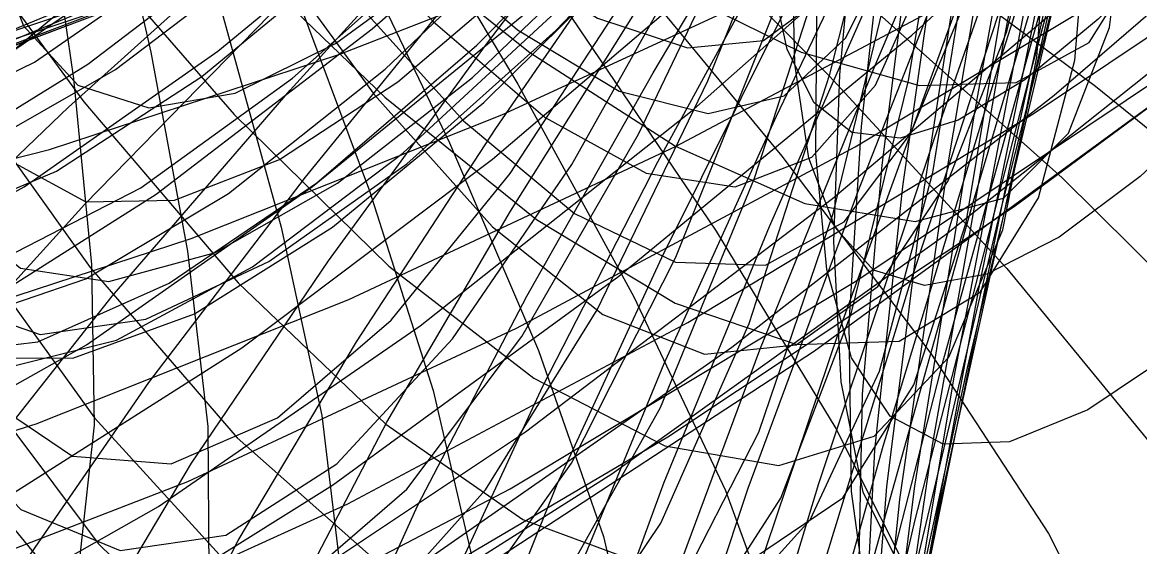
# Model space of a CAD drawing. Header units: metres. Extents: x 6 to 209, y 2 to 206.
# Drawn here: x 93.15 to 125.48, y 59.09 to 74.26 of the extents above; entities that cross this region are included whole.
import ezdxf

# ---------------------------------------------------------------- set-up
doc = ezdxf.new("R2010")
doc.units = ezdxf.units.M

msp = doc.modelspace()

# ---------------------------------------------------------------- linework, layer by layer
for points in [[(156.6743, 25.625), (148.2912, 18.602), (140.3337, 12.8653), (133.044, 8.652), (126.6306, 6.1544), (121.2605, 5.5128), (117.0545, 6.8103), (114.0833, 10.069), (112.3656, 15.2493), (111.8684, 22.2501), (112.5093, 30.9118), (114.1596, 41.0216), (116.6507, 52.3198), (119.7803, 64.5085), (123.3212, 77.261), (127.0301, 90.2326), (130.6572, 103.0721), (133.9563, 115.4328)], [(155.4758, 20.9163), (147.3187, 13.9863), (139.696, 8.592), (132.8288, 4.9656), (126.9006, 3.2858), (122.051, 3.6712), (118.3717, 6.1754), (115.9036, 10.7845), (114.6362, 17.4172), (114.509, 25.9266), (115.4145, 36.1049), (117.2028, 47.6898), (119.688, 60.3729), (122.656, 73.8098), (125.8732, 87.6313), (129.0956, 101.4556), (132.079, 114.9008)], [(153.7977, 29.058), (146.5377, 22.4757), (139.7194, 17.3049), (133.54, 13.7662), (128.1637, 12.0308), (123.7166, 12.214), (120.2827, 14.3706), (117.9013, 18.4924), (116.5666, 24.5075), (116.2283, 32.2828), (116.7945, 41.6274), (118.1356, 52.2988), (120.0899, 64.0106), (122.4702, 76.4419), (125.0717, 89.2477), (127.6799, 102.0703), (130.0799, 114.5512)], [(83.2952, 113.8), (77.4455, 101.9018), (72.2215, 90.5877), (67.9019, 80.1321), (64.7311, 70.7831), (62.9093, 62.7541), (62.5847, 56.2177), (63.8478, 51.3005), (66.727, 48.0792), (71.1874, 46.579), (77.1312, 46.7732), (84.4006, 48.585), (92.7831, 51.8908), (102.0185, 56.5247), (111.8077, 62.2854), (121.8233, 68.943), (131.7209, 76.2477), (141.151, 83.9388), (149.7716, 91.7537), (157.2606, 99.4374), (163.3265, 106.7512)], [(81.3434, 113.5752), (77.5863, 102.3033), (74.3175, 91.6458), (71.7505, 81.8781), (70.0706, 73.2465), (69.428, 65.961), (69.9312, 60.188), (71.6427, 56.0459), (74.5763, 53.6012), (78.6958, 52.8671), (83.9157, 53.8035), (90.1041, 56.3195), (97.0866, 60.2764), (104.6525, 65.4938), (112.5615, 71.756), (120.5527, 78.8198), (128.353, 86.4235), (135.6873, 94.2963), (142.2877, 102.1678), (147.9037, 109.7773)], [(78.5652, 108.1261), (79.3989, 99.3213), (80.6481, 90.6566), (82.277, 82.4402), (84.2469, 74.9662), (86.5175, 68.5035), (89.0478, 63.2869), (91.7975, 59.5082), (94.7282, 57.3095), (97.8037, 56.778), (100.9914, 57.943), (104.2625, 60.7747), (107.5924, 65.1849), (110.9609, 71.0302), (114.3518, 78.1169), (117.7532, 86.2078), (121.1565, 95.0303), (124.5558, 104.2861), (127.9473, 113.6615)], [(62.4174, 113.2584), (56.2845, 103.6668), (51.2834, 94.5869), (47.6299, 86.3109), (45.5036, 79.0936), (45.0411, 73.1434), (46.3307, 68.6157), (49.4085, 65.6075), (54.2561, 64.1549), (60.801, 64.2318), (68.9177, 65.7522), (78.4314, 68.5732), (89.1231, 72.5015), (100.7365, 77.3006), (112.9855, 82.7003), (125.5637, 88.4067), (138.1538, 94.1143), (150.4378, 99.5169), (162.1072, 104.3199)], [(81.9085, 113.2507), (77.0222, 101.0841), (72.7123, 89.5521), (69.2327, 78.9448), (66.8049, 69.5229), (65.6091, 61.5096), (65.7773, 55.0833), (67.3875, 50.3725), (70.4606, 47.452), (74.9586, 46.3411), (80.786, 47.0036), (87.7919, 49.3496), (95.7754, 53.2396), (104.4924, 58.4897), (113.6634, 64.8785), (122.9839, 72.1553), (132.1343, 80.0492), (140.7917, 88.2788), (148.6412, 96.5621), (155.3867, 104.6265)], [(72.1762, 111.861), (75.0345, 103.9437), (78.4549, 95.8392), (82.308, 87.8313), (86.4587, 80.2047), (90.7714, 73.2347), (95.1141, 67.1776), (99.363, 62.2614), (103.4071, 58.6779), (107.1513, 56.5756), (110.5194, 56.0543), (113.4566, 57.1617), (115.9307, 59.891), (117.9328, 64.1817), (119.4765, 69.9209), (120.5972, 76.947), (121.3499, 85.0556), (121.8065, 94.0062), (122.052, 103.5302), (122.1811, 113.3401)], [(73.1963, 113.1971), (74.8404, 104.1362), (76.9798, 94.9649), (79.5367, 86.0078), (82.4294, 77.5849), (85.5753, 69.9996), (88.8934, 63.5286), (92.3074, 58.4118), (95.7474, 54.8435), (99.1527, 52.9657), (102.473, 52.8629), (105.6695, 54.5589), (108.7161, 58.0159), (111.5993, 63.1355), (114.3179, 69.7623), (116.8825, 77.6887), (119.3136, 86.6627), (121.6407, 96.396), (123.8996, 106.5743)], [(71.7868, 112.8264), (74.0935, 104.1262), (76.9333, 95.266), (80.2002, 86.5582), (83.7835, 78.3134), (87.5722, 70.8292), (91.458, 64.3796), (95.3397, 59.2057), (99.126, 55.5067), (102.7384, 53.4326), (106.1139, 53.0794), (109.2061, 54.4847), (111.987, 57.6272), (114.4463, 62.4263), (116.5922, 68.7452), (118.4493, 76.3958), (120.0574, 85.1443), (121.4692, 94.7201), (122.7473, 104.8243)], [(76.2807, 112.884), (77.2298, 103.9204), (78.6319, 94.9083), (80.439, 86.1677), (82.5993, 78.0105), (85.0595, 70.7301), (87.7659, 64.5903), (90.6666, 59.8168), (93.7126, 56.588), (96.8594, 55.0297), (100.0678, 55.2098), (103.3049, 57.1359), (106.5448, 60.7553), (109.7682, 65.9561), (112.963, 72.5716), (116.1233, 80.3856), (119.2491, 89.1402), (122.3451, 98.5446), (125.4198, 108.2851)], [(75.1361, 108.622), (76.6764, 99.4732), (78.6603, 90.4065), (81.0228, 81.7443), (83.6961, 73.7972), (86.6128, 66.8527), (89.7069, 61.165), (92.9167, 56.9459), (96.1863, 54.3575), (99.467, 53.5059), (102.7187, 54.4375), (105.9109, 57.1375), (109.0223, 61.5299), (112.0419, 67.48), (114.9676, 74.7994), (117.806, 83.2522), (120.571, 92.5632), (123.2823, 102.4272), (125.9638, 112.5201)], [(152.7776, 19.7247), (144.5124, 13.235), (136.8321, 8.2412), (129.9609, 4.961), (124.0837, 3.5606), (119.3401, 4.1483), (115.8201, 6.7704), (113.5616, 11.4087), (112.5499, 17.9807), (112.7191, 26.3418), (113.9553, 36.2897), (116.1017, 47.5709), (118.9649, 59.8885), (122.3232, 72.9122), (125.9353, 86.2889), (129.5499, 99.6542), (132.9159, 112.6446)], [(153.4368, 43.6337), (146.2971, 37.7815), (139.2701, 32.6383), (132.5862, 28.4038), (126.4556, 25.2533), (121.061, 23.3316), (116.552, 22.7471), (113.0394, 23.5681), (110.5926, 25.8199), (109.2373, 29.4834), (108.9549, 34.4953), (109.6845, 40.75), (111.325, 48.1027), (113.7401, 56.3737), (116.7633, 65.3543), (120.2047, 74.8137), (123.8586, 84.5057), (127.5115, 94.1777), (130.9504, 103.5779), (133.9711, 112.4639)], [(74.1197, 110.5187), (77.3609, 103.6914), (81.1808, 96.6766), (85.4341, 89.7174), (89.9687, 83.0601), (94.6309, 76.9446), (99.2708, 71.5965), (103.7476, 67.2189), (107.9343, 63.9849), (111.7217, 62.0318), (115.0223, 61.4557), (117.7727, 62.3083), (119.9354, 64.5946), (121.4999, 68.2729), (122.482, 73.2554), (122.9231, 79.4117), (122.8876, 86.5727), (122.4605, 94.5363), (121.7431, 103.0743), (120.8489, 111.9399)], [(80.5652, 111.9426), (80.8629, 103.4777), (81.5719, 95.0277), (82.6719, 86.8929), (84.1388, 79.3631), (85.9458, 72.708), (88.0639, 67.167), (90.4626, 62.9412), (93.1109, 60.186), (95.9776, 59.0054), (99.0322, 59.4482), (102.2456, 61.5066), (105.5899, 65.1158), (109.0392, 70.1566), (112.5696, 76.4594), (116.1591, 83.81), (119.7877, 91.9571), (123.4371, 100.6213), (127.0904, 109.5047)], [(90.457, 112.1446), (89.2762, 103.9016), (88.2634, 95.9811), (87.5354, 88.6064), (87.1965, 81.9825), (87.335, 76.2894), (88.0189, 71.676), (89.2929, 68.2555), (91.1766, 66.1021), (93.6628, 65.248), (96.7175, 65.6837), (100.2808, 67.3578), (104.2682, 70.1799), (108.5738, 74.0236), (113.0734, 78.7313), (117.6288, 84.1204), (122.0925, 89.9894), (126.3129, 96.1253), (130.1395, 102.3114), (133.4286, 108.3348)], [(154.1801, 48.7767), (148.2046, 42.2648), (142.3814, 36.6945), (136.8891, 32.2865), (131.8863, 29.2278), (127.5054, 27.6645), (123.8491, 27.6962), (120.9863, 29.3722), (118.9509, 32.689), (117.7405, 37.5901), (117.3174, 43.967), (117.6104, 51.6629), (118.5181, 60.4772), (119.9131, 70.172), (121.6475, 80.4798), (123.5591, 91.1125), (125.4774, 101.7704), (127.2312, 112.1527)], [(84.0317, 111.5517), (82.6018, 103.4831), (81.4389, 95.8685), (80.6622, 88.9183), (80.3754, 82.8207), (80.6617, 77.7362), (81.5811, 73.792), (83.1667, 71.078), (85.4239, 69.6442), (88.3286, 69.499), (91.8287, 70.6097), (95.8445, 72.9036), (100.2717, 76.271), (104.9845, 80.5693), (109.8402, 85.6283), (114.6832, 91.2562), (119.3513, 97.2469), (123.6806, 103.3867), (127.512, 109.4627)], [(151.6573, 37.5611), (144.2333, 31.675), (137.077, 26.6913), (130.4163, 22.8104), (124.4527, 20.2016), (119.3551, 18.9969), (115.2537, 19.2864), (112.2366, 21.1141), (110.3467, 24.4766), (109.5808, 29.3222), (109.8908, 35.5526), (111.1857, 43.0254), (113.3358, 51.5591), (116.1782, 60.9381), (119.5231, 70.9204), (123.1614, 81.2449), (126.873, 91.6398), (130.4356, 101.8317), (133.6329, 111.5545)], [(60.1661, 111.4827), (53.8759, 102.0558), (48.8548, 93.2155), (45.3217, 85.2379), (43.4536, 78.3589), (43.3791, 72.7656), (45.1733, 68.5911), (48.8541, 65.9097), (54.3815, 64.7351), (61.6576, 65.0208), (70.5295, 66.6626), (80.7939, 69.503), (92.2028, 73.3378), (104.472, 77.9244), (117.2895, 82.991), (130.3256, 88.2476), (143.2438, 93.3972), (155.7112, 98.147), (167.4095, 102.2203), (178.0448, 105.3666)], [(77.0688, 109.0764), (80.5035, 103.4838), (84.5204, 97.7292), (88.9667, 92.0091), (93.6812, 86.5239), (98.5004, 81.471), (103.2637, 77.037), (107.8196, 73.3919), (112.0302, 70.6826), (115.7765, 69.0274), (118.962, 68.5124), (121.5156, 69.1875), (123.3943, 71.0649), (124.5838, 74.1184), (125.0986, 78.2839), (124.9813, 83.4618), (124.3001, 89.5195), (123.1461, 96.2965), (121.6295, 103.6091), (119.8746, 111.2567)], [(82.6401, 111.0085), (76.5547, 100.1478), (71.1939, 89.884), (66.8294, 80.4566), (63.6957, 72.0797), (61.9803, 64.9354), (61.8172, 59.1683), (63.2807, 54.8813), (66.3827, 52.1328), (71.0712, 50.9352), (77.232, 51.2555), (84.6919, 53.0167), (93.2249, 56.1013), (102.5592, 60.3557), (112.3869, 65.5962), (122.3746, 71.6156), (132.1752, 78.1907), (141.44, 85.0905), (149.8307, 92.0842), (157.0322, 98.9492), (162.7633, 105.4791)], [(80.8216, 109.4084), (75.429, 97.444), (70.7457, 86.1857), (67.0342, 75.9087), (64.5198, 66.8573), (63.3815, 59.2375), (63.7448, 53.2106), (65.6766, 48.8886), (69.1821, 46.3305), (74.2043, 45.5418), (80.6247, 46.4745), (88.2678, 49.0296), (96.9064, 53.061), (106.2694, 58.3814), (116.0511, 64.7691), (125.9216, 71.9761), (135.539, 79.7374), (144.5606, 87.78), (152.6555, 95.8328), (159.5163, 103.636), (164.8705, 110.9504)], [(80.6159, 111.1696), (78.25, 102.0024), (76.3027, 93.4399), (74.9262, 85.7079), (74.2499, 79.0048), (74.3745, 73.4957), (75.368, 69.3066), (77.2631, 66.5211), (80.0548, 65.178), (83.7007, 65.2701), (88.1217, 66.7453), (93.2048, 69.5089), (98.8062, 73.4272), (104.7567, 78.3325), (110.8671, 84.0298), (116.935, 90.3033), (122.7516, 96.9244), (128.1095, 103.6599), (132.8095, 110.2803)], [(59.1478, 110.6599), (53.145, 101.0331), (48.3861, 92.0252), (45.0828, 83.921), (43.4066, 76.9642), (43.4822, 71.3489), (45.3831, 67.2129), (49.1275, 64.6341), (54.6774, 63.6274), (61.9387, 64.1455), (70.7641, 66.0811), (80.9567, 69.2713), (92.2765, 73.5046), (104.4472, 78.5287), (117.1656, 84.0609), (130.1104, 89.7986), (142.953, 95.4313), (155.3681, 100.6522), (167.0432, 105.1706)], [(73.188, 108.6633), (75.4413, 99.617), (78.1641, 90.5934), (81.2618, 81.9128), (84.6369, 73.8867), (88.1932, 66.8064), (91.8384, 60.9329), (95.4874, 56.4874), (99.0647, 53.6433), (102.5072, 52.5205), (105.7651, 53.1802), (108.8039, 55.6232), (111.6043, 59.7897), (114.1626, 65.5605), (116.4897, 72.7622), (118.6102, 81.1719), (120.5604, 90.5257), (122.3859, 100.5275), (124.1395, 110.8588)], [(88.123, 110.6395), (86.8485, 102.1046), (85.795, 93.9781), (85.0832, 86.4878), (84.82, 79.8404), (85.0932, 74.2147), (85.9684, 69.7557), (87.4857, 66.57), (89.6576, 64.7223), (92.4681, 64.2339), (95.8728, 65.082), (99.7999, 67.2009), (104.1523, 70.4849), (108.8108, 74.7922), (113.6381, 79.9498), (118.483, 85.7603), (123.1862, 92.0091), (127.5854, 98.4713), (131.5211, 104.9205)], [(158.13, 25.4911), (150.0749, 18.1442), (142.4484, 12.2219), (135.4763, 7.971), (129.3506, 5.5886), (124.2222, 5.2142), (120.1973, 6.9242), (117.3332, 10.7292), (115.6378, 16.5723), (115.0693, 24.3308), (115.5395, 33.8198), (116.9169, 44.7977), (119.0331, 56.974), (121.6894, 70.0189), (124.6648, 83.5738), (127.7255, 97.2633), (130.6337, 110.7074)], [(79.2293, 107.0784), (76.4344, 97.125), (74.1881, 87.9176), (72.6592, 79.6941), (71.9878, 72.6601), (72.2794, 66.9829), (73.6005, 62.7861), (75.9755, 60.1457), (79.3856, 59.0885), (83.7688, 59.5913), (89.0214, 61.5829), (95.0019, 64.9464), (101.5349, 69.5244), (108.4179, 75.1246), (115.4275, 81.5269), (122.3277, 88.4915), (128.8779, 95.7674), (134.8415, 103.1014), (139.9944, 110.247)], [(80.1259, 110.1344), (76.8594, 99.4949), (74.1171, 89.5423), (72.0899, 80.5339), (70.9402, 72.6962), (70.7948, 66.218), (71.7404, 61.2443), (73.8195, 57.8718), (77.0283, 56.1467), (81.3164, 56.0632), (86.5881, 57.5644), (92.7053, 60.5454), (99.492, 64.8568), (106.7404, 70.3107), (114.218, 76.6878), (121.6753, 83.7452), (128.8552, 91.2253), (135.5014, 98.8648), (141.368, 106.4041)], [(86.2591, 110.0145), (88.9879, 103.3906), (91.9745, 96.473), (95.054, 89.4367), (98.0581, 82.4609), (100.8221, 75.7233), (103.1907, 69.3943), (105.0244, 63.6318), (106.2048, 58.5758), (106.639, 54.3443), (106.2636, 51.0295), (105.047, 48.6948), (102.9911, 47.3736), (100.1312, 47.0677), (96.5356, 47.7483), (92.3026, 49.3569), (87.558, 51.8077), (82.45, 54.9911), (77.1448, 58.7773), (71.8205, 63.0217)], [(93.7158, 110.2251), (92.8205, 103.409), (92.0622, 96.872), (91.5347, 90.7987), (91.3217, 85.3574), (91.4933, 80.6956), (92.103, 76.9342), (93.1857, 74.1643), (94.7554, 72.4443), (96.8047, 71.7979), (99.3049, 72.2141), (102.2059, 73.6476), (105.4387, 76.0209), (108.917, 79.2275), (112.54, 83.1354), (116.1963, 87.5926), (119.7675, 92.4321), (123.1322, 97.4782), (126.1703, 102.5527), (128.7677, 107.4812)], [(153.9663, 62.4371), (148.6979, 58.0851), (142.9597, 53.8273), (136.9584, 49.8085), (130.9051, 46.1722), (125.0075, 43.0555), (119.463, 40.5842), (114.4517, 38.8684), (110.1299, 37.9981), (106.625, 38.0399), (104.0313, 39.0344), (102.4066, 40.9945), (101.7708, 43.9044), (102.1053, 47.7198), (103.3542, 52.3688), (105.4263, 57.7544), (108.1992, 63.7569), (111.5238, 70.2375), (115.23, 77.043), (119.1333, 84.0104), (123.0418, 90.9716), (126.7633, 97.7593), (130.1129, 104.2118), (132.9196, 110.178)], [(157.2093, 37.8031), (149.4237, 31.1561), (141.8205, 25.3912), (134.6446, 20.7345), (128.1162, 17.3814), (122.4239, 15.4896), (117.7183, 15.1727), (114.1069, 16.4964), (111.6512, 19.4752), (110.3649, 24.0721), (110.2143, 30.1985), (111.1203, 37.7177), (112.9618, 46.4484), (115.5809, 56.1707), (118.7896, 66.6329), (122.3769, 77.5603), (126.1174, 88.6633), (129.7803, 99.6472), (133.1381, 110.2218)], [(154.6307, 35.4095), (147.7194, 28.7133), (141.146, 23.2763), (135.1047, 19.3238), (129.761, 17.0366), (125.2464, 16.5445), (121.6538, 17.9205), (119.0353, 21.1783), (117.4004, 26.271), (116.7167, 33.092), (116.9116, 41.4783), (117.8756, 51.2151), (119.4671, 62.0432), (121.5186, 73.6669), (123.843, 85.7638), (126.2418, 97.9956), (128.5128, 110.0191)], [(79.7871, 105.8013), (78.0786, 97.7707), (76.8259, 90.4371), (76.1496, 83.9932), (76.1465, 78.6025), (76.8861, 74.3939), (78.4071, 71.4583), (80.716, 69.8454), (83.7858, 69.5626), (87.557, 70.5752), (91.9391, 72.808), (96.8135, 76.1484), (102.0374, 80.4507), (107.4486, 85.5415), (112.8713, 91.2258), (118.1217, 97.2945), (123.0151, 103.5315), (127.372, 109.7213)], [(91.1139, 108.8332), (90.0593, 101.0309), (89.2023, 93.6139), (88.65, 86.7907), (88.4963, 80.7498), (88.8186, 75.6532), (89.6736, 71.6319), (91.0955, 68.781), (93.0939, 67.1571), (95.6528, 66.7769), (98.7313, 67.6167), (102.264, 69.6135), (106.1635, 72.6681), (110.3226, 76.6485), (114.6188, 81.3946), (118.9176, 86.7248), (123.0775, 92.4418), (126.9549, 98.34), (130.4093, 104.2129), (133.3081, 109.8603)], [(79.8665, 106.4826), (74.1695, 95.3027), (69.2937, 84.8516), (65.4989, 75.3753), (63.004, 67.0903), (61.9785, 60.1761), (62.5351, 54.7704), (64.7258, 50.9647), (68.5388, 48.802), (73.8988, 48.2762), (80.6686, 49.3328), (88.6541, 51.8715), (97.61, 55.75), (107.2489, 60.7901), (117.2507, 66.7834), (127.2739, 73.5), (136.9674, 80.6958), (145.9833, 88.1218), (153.9889, 95.5326), (160.6784, 102.6953), (165.7847, 109.3971)], [(82.3946, 109.4918), (76.3359, 100.1028), (71.0665, 91.2748), (66.84, 83.2036), (63.8711, 76.0626), (62.3274, 69.9977), (62.323, 65.1226), (63.9141, 61.5162), (67.0958, 59.2201), (71.8023, 58.2381), (77.9086, 58.5363), (85.2344, 60.0451), (93.5502, 62.6623), (102.5851, 66.2566), (112.036, 70.6729), (121.5785, 75.7379), (130.8776, 81.2665), (139.6005, 87.0683), (147.4272, 92.9542), (154.063, 98.7432), (159.2485, 104.2685), (162.7691, 109.3834)], [(82.7735, 109.322), (76.9804, 101.6314), (72.0027, 94.4246), (68.067, 87.8511), (65.3617, 82.0419), (64.0295, 77.1066), (64.1625, 73.1294), (65.7979, 70.1675), (68.9165, 68.2495), (73.443, 67.375), (79.2478, 67.515), (86.1521, 68.6135), (93.9329, 70.5901), (102.3315, 73.3427), (111.0619, 76.7516), (119.8211, 80.684), (128.2994, 84.9988), (136.1917, 89.5513), (143.2081, 94.1987), (149.0845, 98.805), (153.5917, 103.2451), (156.5439, 107.4099)], [(86.3586, 105.5991), (85.1662, 97.2746), (84.2808, 89.5109), (83.8165, 82.5234), (83.8694, 76.5018), (84.5146, 71.6038), (85.8018, 67.9502), (87.754, 65.6208), (90.365, 64.6525), (93.5999, 65.0379), (97.3954, 66.726), (101.6618, 69.6246), (106.2857, 73.6036), (111.1335, 78.5001), (116.0564, 84.124), (120.8948, 90.265), (125.4845, 96.7004), (129.6619, 103.2029), (133.2702, 109.5484)], [(156.9833, 21.874), (148.528, 14.7049), (140.5638, 8.9776), (133.3278, 4.933), (127.02, 2.7619), (121.7973, 2.5979), (117.7681, 4.5117), (114.9894, 8.5085), (113.4653, 14.5273), (113.1479, 22.4417), (113.9398, 32.0645), (115.6987, 43.1527), (118.2431, 55.4161), (121.3601, 68.526), (124.8141, 82.1262), (128.3559, 95.8448), (131.7329, 109.3063)], [(151.9575, 91.5094), (149.6842, 87.0127), (146.9638, 82.3311), (143.9016, 77.6228), (140.6095, 73.0516), (137.2024, 68.781), (133.7937, 64.9685), (130.4918, 61.7601), (127.3958, 59.2845), (124.5926, 57.6489), (122.1536, 56.935), (120.1325, 57.1954), (118.5637, 58.4516), (117.461, 60.693), (116.8179, 63.8772), (116.6077, 67.9302), (116.7854, 72.7496), (117.2888, 78.2071), (118.0422, 84.153), (118.9588, 90.4209), (119.9444, 96.8333), (120.9017, 103.2072), (121.7338, 109.3605)], [(80.0915, 109.2384), (75.7332, 97.4398), (72.0083, 86.375), (69.1489, 76.3233), (67.3531, 67.5314), (66.7769, 60.2061), (67.5282, 54.5073), (69.6621, 50.5436), (73.1783, 48.3691), (78.0202, 47.9826), (84.0771, 49.3277), (91.1869, 52.296), (99.1419, 56.7312), (107.6954, 62.4351), (116.5707, 69.1751), (125.4701, 76.6924), (134.0861, 84.7118), (142.1113, 92.9512), (149.25, 101.1316), (155.2285, 108.9868)], [(72.9883, 108.2695), (75.8778, 99.7881), (79.2579, 91.2792), (83.0071, 83.044), (87.0008, 75.3776), (91.1163, 68.559), (95.2361, 62.8409), (99.2525, 58.4409), (103.071, 55.5336), (106.6128, 54.2443), (109.8177, 54.6443), (112.6453, 56.7485), (115.076, 60.5147), (117.111, 65.8444), (118.7715, 72.5865), (120.0969, 80.5425), (121.1432, 89.4726), (121.9795, 99.1046), (122.6848, 109.1427)], [(80.4069, 107.4853), (84.5802, 101.7149), (88.7526, 95.9298), (92.8601, 90.3491), (96.8411, 85.1847), (100.6367, 80.6341), (104.1931, 76.8728), (107.4622, 74.0482), (110.4027, 72.2741), (112.9806, 71.6266), (115.1705, 72.1411), (116.955, 73.8111), (118.3251, 76.5881), (119.2804, 80.3831), (119.8277, 85.07), (119.9813, 90.4896), (119.7616, 96.4553), (119.1943, 102.7594), (118.3093, 109.181)], [(85.999, 109.2111), (84.6871, 100.7934), (83.6429, 92.8548), (82.9859, 85.6162), (82.8195, 79.2754), (83.2271, 74.0007), (84.2679, 69.9251), (85.9746, 67.1425), (88.3514, 65.7045), (91.3732, 65.619), (94.9863, 66.8504), (99.1094, 69.3212), (103.6365, 72.9147), (108.4399, 77.48), (113.3747, 82.8369), (118.2836, 88.7829), (123.0025, 95.1002), (127.366, 101.5637), (131.2132, 107.9489)], [(152.8411, 59.9584), (147.2462, 55.3995), (141.3083, 51.0265), (135.2378, 46.993), (129.2445, 43.4477), (123.5301, 40.5294), (118.281, 38.3614), (113.6622, 37.0473), (109.8111, 36.6671), (106.8335, 37.2741), (104.7997, 38.8927), (103.7426, 41.517), (103.6566, 45.1109), (104.4984, 49.6085), (106.1889, 54.9166), (108.6167, 60.9165), (111.6418, 67.4686), (115.1017, 74.416), (118.8176, 81.5899), (122.6008, 88.8143), (126.2603, 95.9124), (129.6097, 102.7114), (132.4748, 109.0483)], [(153.2074, 73.2972), (149.0757, 67.5056), (144.7549, 62.028), (140.3912, 57.0647), (136.1253, 52.8031), (132.0882, 49.4119), (128.396, 47.0342), (125.1464, 45.7823), (122.4152, 45.7337), (120.2543, 46.9278), (118.6895, 49.3639), (117.7204, 53.0011), (117.321, 57.7593), (117.4405, 63.5211), (118.0061, 70.1357), (118.9259, 77.4239), (120.0928, 85.1835), (121.389, 93.1962), (122.6907, 101.2348), (123.8731, 109.0705)], [(87.4502, 108.4129), (89.6879, 101.7315), (92.1048, 94.809), (94.5534, 87.8275), (96.8853, 80.9715), (98.957, 74.4214), (100.6358, 68.3483), (101.8046, 62.9079), (102.3669, 58.2362), (102.2502, 54.4442), (101.4094, 51.6152), (99.8286, 49.8021), (97.5218, 49.0256), (94.533, 49.2742), (90.9348, 50.5048), (86.8259, 52.6444), (82.328, 55.5928), (77.5817, 59.2269), (72.7412, 63.4043)], [(80.1033, 108.4033), (78.0833, 99.8329), (76.5023, 91.9155), (75.4956, 84.8596), (75.1755, 78.8454), (75.6259, 74.019), (76.8995, 70.4882), (79.0147, 68.3187), (81.955, 67.533), (85.6688, 68.1094), (90.0709, 69.9837), (95.0452, 73.052), (100.4484, 77.174), (106.115, 82.1792), (111.8627, 87.8725), (117.4992, 94.0415), (122.8282, 100.4642), (127.6573, 106.9165)], [(154.7452, 31.2383), (146.7461, 24.6841), (139.0945, 19.2267), (132.0289, 15.0882), (125.7572, 12.4528), (120.45, 11.4597), (116.2352, 12.198), (113.1936, 14.7033), (111.3573, 18.9555), (110.7087, 24.8796), (111.1822, 32.3469), (112.6676, 41.1799), (115.0144, 51.1572), (118.0381, 62.0206), (121.5281, 73.4838), (125.2557, 85.2415), (128.9832, 96.9794), (132.4735, 108.3842)], [(59.6464, 108.2599), (53.7778, 99.2755), (49.2353, 90.9443), (46.2226, 83.521), (44.8997, 77.2184), (45.3766, 72.2004), (47.709, 68.5767), (51.8955, 66.3996), (57.8771, 65.6626), (65.5383, 66.3021), (74.7105, 68.1997), (85.1772, 71.1879), (96.6805, 75.0567), (108.929, 79.5621), (121.6079, 84.4356), (134.3882, 89.3949), (146.9379, 94.1545), (158.9323, 98.4375), (170.0649, 101.9856), (180.0567, 104.5695)], [(77.55, 108.0498), (83.3273, 102.8976), (89.7893, 97.4883), (96.6842, 91.9092), (103.7444, 86.2525), (110.6963, 80.6136), (117.2707, 75.088), (123.2117, 69.7692), (128.2869, 64.7463), (132.295, 60.1015), (135.0735, 55.9079), (136.5045, 52.228), (136.5192, 49.1118), (135.1003, 46.5959), (132.2825, 44.7026), (128.152, 43.4397), (122.843, 42.8008), (116.5331, 42.7654), (109.4375, 43.3005), (101.8008, 44.3618), (93.8889, 45.8953), (85.9793, 47.8393), (78.3515, 50.1272), (71.277, 52.6889)], [(80.0046, 108.2671), (85.4941, 102.6512), (91.5548, 96.7641), (97.941, 90.7136), (104.3951, 84.6128), (110.6574, 78.5768), (116.4754, 72.72), (121.6128, 67.1523), (125.8585, 61.9766), (129.034, 57.2856), (131.0001, 53.1592), (131.6621, 49.6627), (130.973, 46.8448), (128.9358, 44.7367), (125.6032, 43.3513), (121.076, 42.6833), (115.4994, 42.7097), (109.0586, 43.3912), (101.9714, 44.6736), (94.4815, 46.49), (86.8491, 48.7632), (79.3423, 51.409), (72.2272, 54.3384)], [(82.3662, 108.02), (87.4719, 101.9888), (93.0368, 95.689), (98.8252, 89.2477), (104.5935, 82.7968), (110.0991, 76.4693), (115.1093, 70.3954), (119.41, 64.6984), (122.8133, 59.4916), (125.1646, 54.8746), (126.3486, 50.9307), (126.2932, 47.7244), (124.9724, 45.2999), (122.4075, 43.68), (118.6666, 42.8657), (113.862, 42.8366), (108.1466, 43.5521), (101.7088, 44.9529), (94.7654, 46.9636), (87.5544, 49.4954), (80.3265, 52.4494), (73.3361, 55.7201)], [(84.1303, 108.0172), (82.816, 99.9513), (81.8103, 92.421), (81.2278, 85.6339), (81.1658, 79.773), (81.7005, 74.9909), (82.8828, 71.405), (84.7367, 69.0935), (87.2575, 68.093), (90.4114, 68.398), (94.1362, 69.9611), (98.3432, 72.695), (102.9199, 76.476), (107.7335, 81.1485), (112.6355, 86.5308), (117.4669, 92.4214), (122.0634, 98.6067), (126.2611, 104.868)], [(84.0233, 104.3404), (88.0523, 96.9103), (92.0369, 89.7298), (95.9362, 83.0575), (99.7113, 77.134), (103.325, 72.1741), (106.7432, 68.3581), (109.9341, 65.8262), (112.8697, 64.6729), (115.5247, 64.9439), (117.8779, 66.6341), (119.9114, 69.6879), (121.6106, 74.001), (122.9649, 79.424), (123.9668, 85.7677), (124.6119, 92.8096), (124.8992, 100.3019), (124.8303, 107.9802)], [(151.7667, 56.8517), (145.8479, 52.0907), (139.7136, 47.6234), (133.5773, 43.6117), (127.6469, 40.2083), (122.117, 37.5516), (117.1627, 35.7606), (112.9329, 34.93), (109.5459, 35.1273), (107.0853, 36.3897), (105.5972, 38.7222), (105.0893, 42.0979), (105.5308, 46.4575), (106.8539, 51.7115), (108.9569, 57.7427), (111.7082, 64.4099), (114.9513, 71.5518), (118.5113, 78.993), (122.2011, 86.5483), (125.8289, 94.0299), (129.2057, 101.2522), (132.1519, 108.0384)], [(152.9824, 55.3652), (147.5482, 49.1204), (142.1891, 43.6635), (137.0724, 39.2072), (132.349, 35.9353), (128.148, 33.9961), (124.5725, 33.4971), (121.6961, 34.5002), (119.561, 37.0195), (118.1765, 41.02), (117.5196, 46.4185), (117.5361, 53.0858), (118.1432, 60.8507), (119.233, 69.5054), (120.6775, 78.8121), (122.333, 88.5111), (124.0468, 98.329), (125.6631, 107.988)], [(56.5816, 107.8539), (50.8144, 98.347), (46.3901, 89.5557), (43.5123, 81.7527), (42.3408, 75.1663), (42.986, 69.9724), (45.504, 66.2892), (49.8941, 64.1733), (56.0979, 63.6185), (64.0003, 64.5567), (73.4331, 66.8611), (84.1796, 70.3515), (95.9812, 74.8015), (108.5457, 79.9478), (121.5563, 85.4998), (134.6818, 91.1515), (147.5871, 96.593), (159.9441, 101.5226), (171.442, 105.6583)], [(79.3208, 104.9361), (73.5621, 95.0327), (68.7013, 85.826), (64.9843, 77.523), (62.614, 70.3037), (61.7429, 64.3153), (62.4662, 59.6684), (64.8187, 56.4332), (68.7722, 54.6385), (74.2365, 54.2707), (81.0619, 55.2755), (89.0441, 57.5597), (97.9311, 60.9956), (107.4315, 65.4254), (117.225, 70.6672), (126.9734, 76.5219), (136.3324, 82.7801), (144.9639, 89.2294), (152.5479, 95.6622), (158.794, 101.8829), (163.4518, 107.7143)], [(78.721, 105.1173), (73.8483, 93.2786), (69.7535, 82.2611), (66.6801, 72.3351), (64.8316, 63.7367), (64.3638, 56.6599), (65.3787, 51.251), (67.9196, 47.6044), (71.9696, 45.7599), (77.4509, 45.702), (84.2274, 47.3615), (92.1091, 50.618), (100.8581, 55.3052), (110.1969, 61.2171), (119.818, 68.1152), (129.3945, 75.7379), (138.5914, 83.8094), (147.0779, 92.0496), (154.5387, 100.1841), (160.6856, 107.9537)], [(74.4389, 107.5594), (77.8148, 100.0302), (81.6946, 92.4418), (85.9363, 85.0609), (90.3941, 78.1516), (94.9237, 71.9656), (99.387, 66.7335), (103.6571, 62.6565), (107.6226, 59.8991), (111.1907, 58.5834), (114.2905, 58.7843), (116.8749, 60.5272), (118.9219, 63.7862), (120.4342, 68.4854), (121.4394, 74.5011), (121.9875, 81.6659), (122.1487, 89.7743), (122.0101, 98.5895), (121.6719, 107.8518)], [(79.3269, 107.8882), (83.5217, 102.6302), (87.7386, 97.2905), (91.9075, 92.0751), (95.9596, 87.1858), (99.8297, 82.8129), (103.4571, 79.1284), (106.7879, 76.2795), (109.7752, 74.3833), (112.3809, 73.5226), (114.5763, 73.7427), (116.342, 75.0496), (117.6686, 77.4095), (118.5563, 80.7503), (119.0144, 84.9634), (119.0606, 89.9079), (118.7199, 95.4154), (118.0239, 101.2956), (117.0088, 107.3433)], [(82.5074, 106.913), (81.1938, 99.2202), (80.2294, 92.1155), (79.7236, 85.7919), (79.7673, 80.4172), (80.4285, 76.1277), (81.7499, 73.0246), (83.7462, 71.1701), (86.4036, 70.5863), (89.6791, 71.2544), (93.5024, 73.1158), (97.7772, 76.0744), (102.3849, 80.0003), (107.1881, 84.7347), (112.0352, 90.0955), (116.766, 95.884), (121.217, 101.8922), (125.227, 107.9096)], [(80.3481, 105.9342), (84.1227, 100.8688), (88.4016, 95.7473), (93.026, 90.7457), (97.8307, 86.0406), (102.6508, 81.8034), (107.3264, 78.1937), (111.709, 75.3541), (115.6664, 73.405), (119.0866, 72.4399), (121.8824, 72.5223), (123.9933, 73.6829), (125.388, 75.9189), (126.0646, 79.1933), (126.0504, 83.4361), (125.4007, 88.5468), (124.1958, 94.397), (122.5382, 100.8352), (120.5481, 107.6912)], [(84.5229, 107.3406), (89.1655, 100.9608), (94.1605, 94.3308), (99.286, 87.5952), (104.3152, 80.9023), (109.0255, 74.3998), (113.2061, 68.2304), (116.6668, 62.5272), (119.2438, 57.4102), (120.8071, 52.9823), (121.2645, 49.3263), (120.5654, 46.5029), (118.7032, 44.5487), (115.715, 43.4758), (111.6813, 43.2713), (106.7228, 43.8985), (100.9961, 45.2984), (94.6891, 47.3922), (88.0134, 50.0841), (81.1977, 53.2647), (74.4794, 56.8154)], [(75.1273, 107.3657), (81.0845, 102.7048), (87.8375, 97.8172), (95.1324, 92.7691), (102.6956, 87.6313), (110.2441, 82.4776), (117.4955, 77.383), (124.1778, 72.4221), (130.0398, 67.6672)], [(77.1105, 106.7204), (80.7807, 100.3873), (84.9592, 93.9856), (89.4914, 87.7385), (94.218, 81.8683), (98.9803, 76.5891), (103.6263, 72.0986), (108.0152, 68.5718), (112.0227, 66.1538), (115.5448, 64.9554), (118.5013, 65.0485), (120.8383, 66.4636), (122.5294, 69.1886), (123.5765, 73.1687), (124.0087, 78.3085), (123.8813, 84.4745), (123.2725, 91.5002), (122.2806, 99.191), (121.0196, 107.3309)], [(151.9083, 61.7875), (146.6052, 57.7975), (140.7689, 53.8872), (134.6104, 50.1863), (128.3479, 46.8245), (122.1989, 43.9272), (116.3724, 41.6106), (111.0621, 39.9777), (106.4388, 39.1148), (102.6453, 39.0873), (99.791, 39.9384), (97.9484, 41.6859), (97.1508, 44.3221), (97.3914, 47.8134), (98.6235, 52.1008), (100.763, 57.1016), (103.6913, 62.7116), (107.2599, 68.8085), (111.2963, 75.2553), (115.6101, 81.9043), (120.0005, 88.6022), (124.2638, 95.1943), (128.2006, 101.5293), (131.624, 107.4643)], [(82.8892, 107.2466), (83.0924, 99.1278), (83.6841, 91.1971), (84.6543, 83.7364), (85.9896, 77.0116), (87.673, 71.2633), (89.6846, 66.6979), (92.0019, 63.4804), (94.6, 61.7286), (97.4526, 61.5086), (100.5317, 62.8328), (103.8087, 65.6589), (107.254, 69.8916), (110.8382, 75.3859), (114.5316, 81.9518), (118.305, 89.3615), (122.1295, 97.3571), (125.9767, 105.6596)], [(88.6339, 107.1478), (87.4804, 98.854), (86.5831, 91.0429), (86.0556, 83.9327), (85.9959, 77.7183), (86.4826, 72.5649), (87.5709, 68.6024), (89.2908, 65.9217), (91.6446, 64.5717), (94.6069, 64.5577), (98.1248, 65.8421), (102.1193, 68.346), (106.4878, 71.9518), (111.1074, 76.5083), (115.839, 81.8359), (120.5318, 87.7332), (125.0292, 93.9843), (129.1732, 100.3664), (132.8112, 106.6578)], [(156.6023, 58.2607), (150.6679, 53.0727), (144.4297, 48.1277), (138.1067, 43.6021), (131.9148, 39.6648), (126.0587, 36.4709), (120.7251, 34.1566), (116.0761, 32.8335), (112.2441, 32.5849), (109.3269, 33.4625), (107.385, 35.4842), (106.4396, 38.6329), (106.4727, 42.8571), (107.4277, 48.0717), (109.2124, 54.161), (111.7025, 60.9819), (114.7467, 68.3685), (118.1726, 76.1374), (121.7934, 84.0932), (125.415, 92.0352), (128.8437, 99.7633), (131.8934, 107.0849)], [(126.5136, 76.6092), (124.2547, 74.3513), (122.1328, 72.6035), (120.2074, 71.4408), (118.5274, 70.9204), (117.1295, 71.0796), (116.0376, 71.9336), (115.2613, 73.4753), (114.7964, 75.6752), (114.625, 78.4821), (114.7167, 81.8243), (115.0293, 85.6127), (115.5115, 89.7425), (116.1043, 94.0977), (116.7438, 98.5543), (117.3638, 102.9844), (117.8986, 107.2608)], [(78.6178, 104.3875), (76.265, 95.1374), (74.4753, 86.6804), (73.3971, 79.2344), (73.1498, 72.9843), (73.8192, 68.0763), (75.4536, 64.6133), (78.0619, 62.6519), (81.6124, 62.2011), (86.0336, 63.2223), (91.2163, 65.6317), (97.0171, 69.3031), (103.2635, 74.0731), (109.7591, 79.7471), (116.291, 86.1067), (122.6369, 92.9169), (128.5731, 99.9354), (133.8823, 106.9204)], [(88.246, 106.7218), (90.0012, 100.0503), (91.8699, 93.1962), (93.7222, 86.3461), (95.4291, 79.6864), (96.8678, 73.3977), (97.9268, 67.6486), (98.5098, 62.5903), (98.54, 58.3517), (97.9634, 55.0353), (96.7506, 52.7138), (94.8986, 51.4281), (92.431, 51.1861), (89.3978, 51.9628), (85.8736, 53.7012), (81.9553, 56.3149), (77.7586, 59.6911), (73.4145, 63.695)], [(74.4071, 55.2653), (77.7842, 59.5912), (82.3659, 64.3201), (87.9711, 69.3801), (94.3817, 74.6918), (101.3507, 80.1703), (108.6105, 85.7272), (115.8833, 91.2725), (122.8906, 96.7175), (129.3633, 101.9766), (135.0519, 106.9693)], [(81.5479, 106.7917), (85.696, 100.4766), (89.8239, 94.2238), (93.8745, 88.2659), (97.7931, 82.8255), (101.5279, 78.1067), (105.0314, 74.2882), (108.2613, 71.5168), (111.1811, 69.9016), (113.7605, 69.5106), (115.9765, 70.3677), (117.8125, 72.452), (119.2593, 75.6983), (120.314, 79.999), (120.9805, 85.2084), (121.2681, 91.1472), (121.1915, 97.6092), (120.7696, 104.3683)], [(126.5245, 64.7902), (123.9557, 63.0698), (121.6868, 62.1459), (119.7706, 62.0745), (118.2432, 62.8842), (117.1232, 64.5753), (116.4108, 67.1197), (116.0886, 70.4609), (116.1221, 74.5163), (116.4618, 79.1793), (117.0446, 84.3228), (117.7971, 89.8034), (118.6384, 95.4662), (119.4834, 101.1496), (120.2464, 106.6909)], [(84.3458, 104.4083), (83.159, 96.3766), (82.3212, 88.9635), (81.9421, 82.3726), (82.1123, 76.7803), (82.8998, 72.3305), (84.3468, 69.1293), (86.4674, 67.2422), (89.2468, 66.6919), (92.6411, 67.4581), (96.5785, 69.4782), (100.9613, 72.6503), (105.6689, 76.8366), (110.5621, 81.8689), (115.4875, 87.5542), (120.2828, 93.6823), (124.7824, 100.0329), (128.8234, 106.3834)], [(152.2625, 23.2307), (144.7595, 16.908), (137.805, 12.1361), (131.5954, 9.1263), (126.2902, 8.0358), (122.007, 8.9621), (118.8176, 11.9386), (116.7467, 16.9333), (115.7711, 23.849), (115.8216, 32.5259), (116.7867, 42.7465), (118.5166, 54.2428), (120.8304, 66.7045), (123.5229, 79.7893), (126.3735, 93.1343), (129.1545, 106.3677)], [(79.4361, 104.9158), (73.8551, 96.6026), (69.206, 88.9047), (65.7114, 81.985), (63.551, 75.9838), (62.855, 71.0146), (63.6986, 67.1607), (66.099, 64.4734), (70.0144, 62.9705), (75.3447, 62.6363), (81.9351, 63.4228), (89.5805, 65.252), (98.0334, 68.0187), (107.0114, 71.5946), (116.2076, 75.8336), (125.3015, 80.5762), (133.9694, 85.6561), (141.8969, 90.9055), (148.7895, 96.1615), (154.383, 101.2712), (158.4536, 106.0973)], [(86.3836, 106.2878), (90.504, 99.6397), (94.8789, 92.7743), (99.3022, 85.8509), (103.5668, 79.031), (107.4718, 72.4736), (110.8299, 66.3302), (113.4752, 60.7401), (115.2686, 55.8258), (116.1036, 51.69), (115.9102, 48.4118), (114.6578, 46.045), (112.3563, 44.6163), (109.0564, 44.1249), (104.8475, 44.5432), (99.8551, 45.8176), (94.2364, 47.871), (88.1747, 50.6059), (81.8733, 53.9076), (75.5481, 57.6487), (69.4202, 61.6937)], [(82.7578, 105.7551), (86.8624, 98.8794), (90.9319, 92.154), (94.917, 85.825), (98.7702, 80.1249), (102.4473, 75.2638), (105.907, 71.4223), (109.1128, 68.7448), (112.0322, 67.3344), (114.6384, 67.2488), (116.9093, 68.4986), (118.8286, 71.0465), (120.385, 74.8085), (121.5725, 79.6569), (122.3901, 85.4247), (122.841, 91.9113), (122.9328, 98.8898), (122.6765, 106.1149)], [(155.8199, 54.0726), (149.4508, 48.6052), (142.9081, 43.5154), (136.4169, 38.9897), (130.1938, 35.2023), (124.4388, 32.3082), (119.3288, 30.4385), (115.0116, 29.6944), (111.6007, 30.1442), (109.1721, 31.8203), (107.7619, 34.7176), (107.3653, 38.7933), (107.9374, 43.968), (109.3956, 50.1279), (111.6228, 57.1284), (114.4723, 64.7985), (117.7735, 72.9463), (121.3388, 81.3649), (124.9708, 89.8395), (128.4696, 98.1537), (131.6412, 106.0968)], [(54.8092, 104.9493), (49.3739, 95.7097), (45.3638, 87.2681), (42.9706, 79.8805), (42.3399, 73.7561), (43.565, 69.0502), (46.6835, 65.8594), (51.6749, 64.2186), (58.4606, 64.101), (66.9058, 65.4191), (76.8232, 68.0292), (87.979, 71.7372), (100.0997, 76.3062), (112.8811, 81.4662), (125.9974, 86.9244), (139.1124, 92.3766), (151.8896, 97.5191), (164.0032, 102.0601), (175.1488, 105.7315)], [(91.8998, 105.8833), (90.9883, 98.6553), (90.2956, 91.8607), (89.9177, 85.6894), (89.9371, 80.3104), (90.4193, 75.8661), (91.4099, 72.4676), (92.9327, 70.1915), (94.9882, 69.0775), (97.5531, 69.1274), (100.5809, 70.3055), (104.0032, 72.54), (107.7318, 75.7261), (111.6615, 79.7298), (115.6739, 84.3929), (119.6411, 89.5389), (123.4305, 94.9793), (126.909, 100.5201), (129.9485, 105.9692)], [(155.1821, 64.3435), (150.2497, 60.1968), (144.719, 56.0674), (138.7923, 52.0907), (132.6812, 48.4038), (126.599, 45.1408), (120.7536, 42.4284), (115.3395, 40.3805), (110.5319, 39.095), (106.4799, 38.6494), (103.3017, 39.098), (101.0806, 40.47), (99.8625, 42.7674), (99.6541, 45.9654), (100.4232, 50.012), (102.1005, 54.8298), (104.5816, 60.318), (107.732, 66.3557), (111.3917, 72.8049), (115.3814, 79.5155), (119.5093, 86.3292), (123.5782, 93.085), (127.3933, 99.624), (130.7692, 105.7942)], [(151.7444, 24.7242), (143.6825, 18.4677), (136.1322, 13.5253), (129.3199, 10.1079), (123.4356, 8.3813), (118.6272, 8.4597), (114.9958, 10.4018), (112.5922, 14.2074), (111.4168, 19.8176), (111.4194, 27.1159), (112.5026, 35.9319), (114.5255, 46.0462), (117.3103, 57.198), (120.649, 69.0928), (124.3122, 81.4127), (128.0578, 93.8263), (131.6411, 105.9996)], [(153.3956, 83.3703), (150.1643, 78.0898), (146.5902, 72.8427), (142.8018, 67.813), (138.9291, 63.1827), (135.0992, 59.1246), (131.4317, 55.7964), (128.0345, 53.3348), (125.0003, 51.8506), (122.4034, 51.4245), (120.2972, 52.1038), (118.7127, 53.9004), (117.6578, 56.7902), (117.117, 60.7132), (117.0528, 65.5753), (117.407, 71.2512), (118.1038, 77.5884), (119.0524, 84.4119), (120.1512, 91.5303), (121.2918, 98.7417), (122.3633, 105.8405)], [(78.6546, 105.5627), (74.8417, 94.2778), (71.7038, 83.8124), (69.4499, 74.4309), (68.2539, 66.3627), (68.2478, 59.7954), (69.5162, 54.8684), (72.0924, 51.6696), (75.957, 50.2322), (81.0376, 50.535), (87.2113, 52.5031), (94.3083, 56.0117), (102.1176, 60.8909), (110.3941, 66.9318), (118.8673, 73.8946), (127.2507, 81.517), (135.2513, 89.524), (142.5808, 97.6374), (148.9652, 105.5854)], [(152.2313, 17.2835), (144.1052, 10.9012), (136.6145, 6.1417), (129.9718, 3.2183), (124.3487, 2.2882), (119.8703, 3.4467), (116.6117, 6.7233), (114.5959, 12.08), (113.7937, 19.412), (114.1257, 28.5505), (115.4661, 39.2682), (117.6481, 51.2863), (120.471, 64.2835), (123.7082, 77.9066), (127.1163, 91.7818), (130.4455, 105.5275)], [(154.7496, 42.0569), (148.2738, 35.3883), (142.0386, 29.8201), (136.2317, 25.5776), (131.0167, 22.847), (126.527, 21.7681), (122.8619, 22.429), (120.0833, 24.863), (118.2141, 29.046), (117.2378, 34.8973), (117.1001, 42.2816), (117.7113, 51.0133), (118.9502, 60.862), (120.6692, 71.5601), (122.7006, 82.8116), (124.8635, 94.3016), (126.9708, 105.7069)], [(59.8454, 105.1364), (54.4613, 96.6953), (50.4413, 88.9562), (47.972, 82.1499), (47.1944, 76.4648), (48.1992, 72.0406), (51.0225, 68.9638), (55.6441, 67.2659), (61.9874, 66.9223), (69.9214, 67.8545), (79.2649, 69.9336), (89.7913, 72.9857), (101.2363, 76.7993), (113.3063, 81.1334), (125.6873, 85.7272), (138.0557, 90.3101), (150.0883, 94.6127), (161.4728, 98.3768)], [(87.8839, 104.9407), (91.445, 98.1128), (95.1735, 91.1125), (98.8817, 84.1104), (102.3831, 77.2782), (105.4998, 70.7823), (108.0685, 64.7792), (109.9474, 59.4102), (111.0213, 54.7974), (111.2061, 51.0395), (110.4523, 48.2092), (108.7465, 46.3507), (106.1132, 45.479), (102.6129, 45.5796), (98.3413, 46.6093), (93.4253, 48.4979), (88.0192, 51.1513), (82.2989, 54.4548), (76.4563, 58.2773), (70.6919, 62.4762)], [(88.6699, 105.026), (89.9637, 98.418), (91.3179, 91.6892), (92.6197, 85.0279), (93.7587, 78.6204), (94.6315, 72.6449), (95.1459, 67.2654), (95.2245, 62.6265), (94.8083, 58.8483), (93.8588, 56.0233), (92.3599, 54.2126), (90.3192, 53.4446), (87.7675, 53.7143), (84.7584, 54.9832), (81.3665, 57.1817), (77.6849, 60.2111), (73.8224, 63.9477)], [(154.799, 49.1783), (148.0201, 43.4782), (141.2065, 38.3112), (134.5872, 33.8721), (128.3771, 30.3373), (122.7693, 27.8591), (117.9284, 26.5591), (113.9853, 26.5248), (111.0328, 27.8051), (109.1229, 30.409), (108.2652, 34.3043), (108.4277, 39.4187), (109.5377, 45.6417), (111.4859, 52.8277), (114.1303, 60.8011), (117.302, 69.3612), (120.8123, 78.2891), (124.4595, 87.3546), (128.0371, 96.3235), (131.3417, 104.9653)], [(127.9854, 72.1703), (125.4649, 69.8105), (123.125, 68.0568), (121.0292, 66.9876), (119.2288, 66.66), (117.7605, 67.1079), (116.6461, 68.34), (115.8912, 70.3398), (115.4857, 73.0656), (115.4043, 76.4517), (115.6077, 80.4105), (116.0441, 84.8348), (116.652, 89.602), (117.3621, 94.5777), (118.1005, 99.6198), (118.7917, 104.5839)], [(151.2451, 61.6515), (146.3697, 55.7602), (141.5042, 50.5133), (136.8031, 46.1119), (132.408, 42.7337), (128.4422, 40.5258), (125.0071, 39.5996), (122.1785, 40.0264), (120.0044, 41.8347), (118.5036, 45.0082), (117.6656, 49.4863), (117.4511, 55.1655), (117.7944, 61.9026), (118.6061, 69.5192), (119.7766, 77.8073), (121.1812, 86.5362), (122.6847, 95.4599), (124.1475, 104.3256)], [(130.2769, 48.1555), (123.8335, 45.1296), (117.5941, 42.607), (111.7702, 40.6935), (106.5547, 39.4812), (102.115, 39.0447), (98.5876, 39.4382), (96.0727, 40.6933), (94.6317, 42.8176), (94.2846, 45.7937), (95.0097, 49.5799), (96.7449, 54.1106), (99.3896, 59.2984), (102.8093, 65.0362), (106.8403, 71.2009), (111.2956, 77.6565), (115.9725, 84.2585), (120.6596, 90.8585), (125.1452, 97.308), (129.2248, 103.4637)], [(129.8023, 47.3701), (122.5231, 44.6501), (115.2757, 42.3439), (108.3123, 40.5432), (101.8721, 39.3307), (96.1726, 38.7766), (91.4022, 38.9361), (87.7133, 39.8473), (85.2176, 41.5291), (83.9817, 43.9806), (84.025, 47.1803), (85.3195, 51.0866), (87.7907, 55.6386), (91.3204, 60.7574), (95.7514, 66.3485), (100.8932, 72.3045), (106.5288, 78.5077), (112.423, 84.8338), (118.3307, 91.1555), (124.0064, 97.3459), (129.2126, 103.2824)], [(127.6784, 46.8253), (120.6866, 44.0958), (113.8691, 41.839), (107.4604, 40.1501), (101.677, 39.1124), (96.7099, 38.7942), (92.718, 39.2464), (89.8227, 40.4996), (88.1035, 42.5636), (87.5954, 45.426), (88.2879, 49.0523), (90.1258, 53.3866), (93.0108, 58.3529), (96.8059, 63.8575), (101.34, 69.7911), (106.4147, 76.0321), (111.8112, 82.4506), (117.2987, 88.9114), (122.6428, 95.2787), (127.6142, 101.4198)], [(126.4115, 45.3773), (118.5871, 43.2309), (110.7498, 41.4888), (103.1745, 40.2202), (96.1244, 39.4874), (89.8418, 39.3424), (84.5397, 39.8256), (80.3943, 40.9638), (77.5387, 42.7688), (76.0584, 45.237), (75.9882, 48.3485), (77.3115, 52.0679), (79.9604, 56.3444), (83.819, 61.1133), (88.727, 66.2973), (94.4859, 71.8089), (100.8663, 77.5523), (107.6161, 83.4259), (114.4694, 89.3257), (121.1568, 95.1471), (127.4144, 100.7885)], [(125.6678, 46.0839), (119.032, 43.4217), (112.6983, 41.298), (106.8811, 39.808), (101.7726, 39.0323), (97.5366, 39.0336), (94.3024, 39.8547), (92.1607, 41.516), (91.1604, 44.015), (91.3069, 47.3254), (92.5626, 51.3978), (94.848, 56.161), (98.0452, 61.5236), (102.0018, 67.3767), (106.5373, 73.5971), (111.4493, 80.0511), (116.5213, 86.5982), (121.5306, 93.0954), (126.2566, 99.4016)], [(131.9371, 47.7169), (124.4681, 45.0834), (116.8751, 42.8149), (109.4249, 40.9961), (102.3763, 39.7049), (95.9715, 39.0097), (90.4269, 38.9663), (85.9261, 39.6158), (82.6133, 40.9833), (80.5879, 43.0761), (79.9019, 45.8834), (80.5573, 49.3757), (82.507, 53.5058), (85.656, 58.2096), (89.8654, 63.4078), (94.9571, 69.0078), (100.721, 74.9063), (106.9218, 80.9924), (113.3085, 87.1502), (119.6228, 93.2625), (125.609, 99.2138)]]:
    msp.add_lwpolyline(points)

doc.saveas('drawing.dxf')
